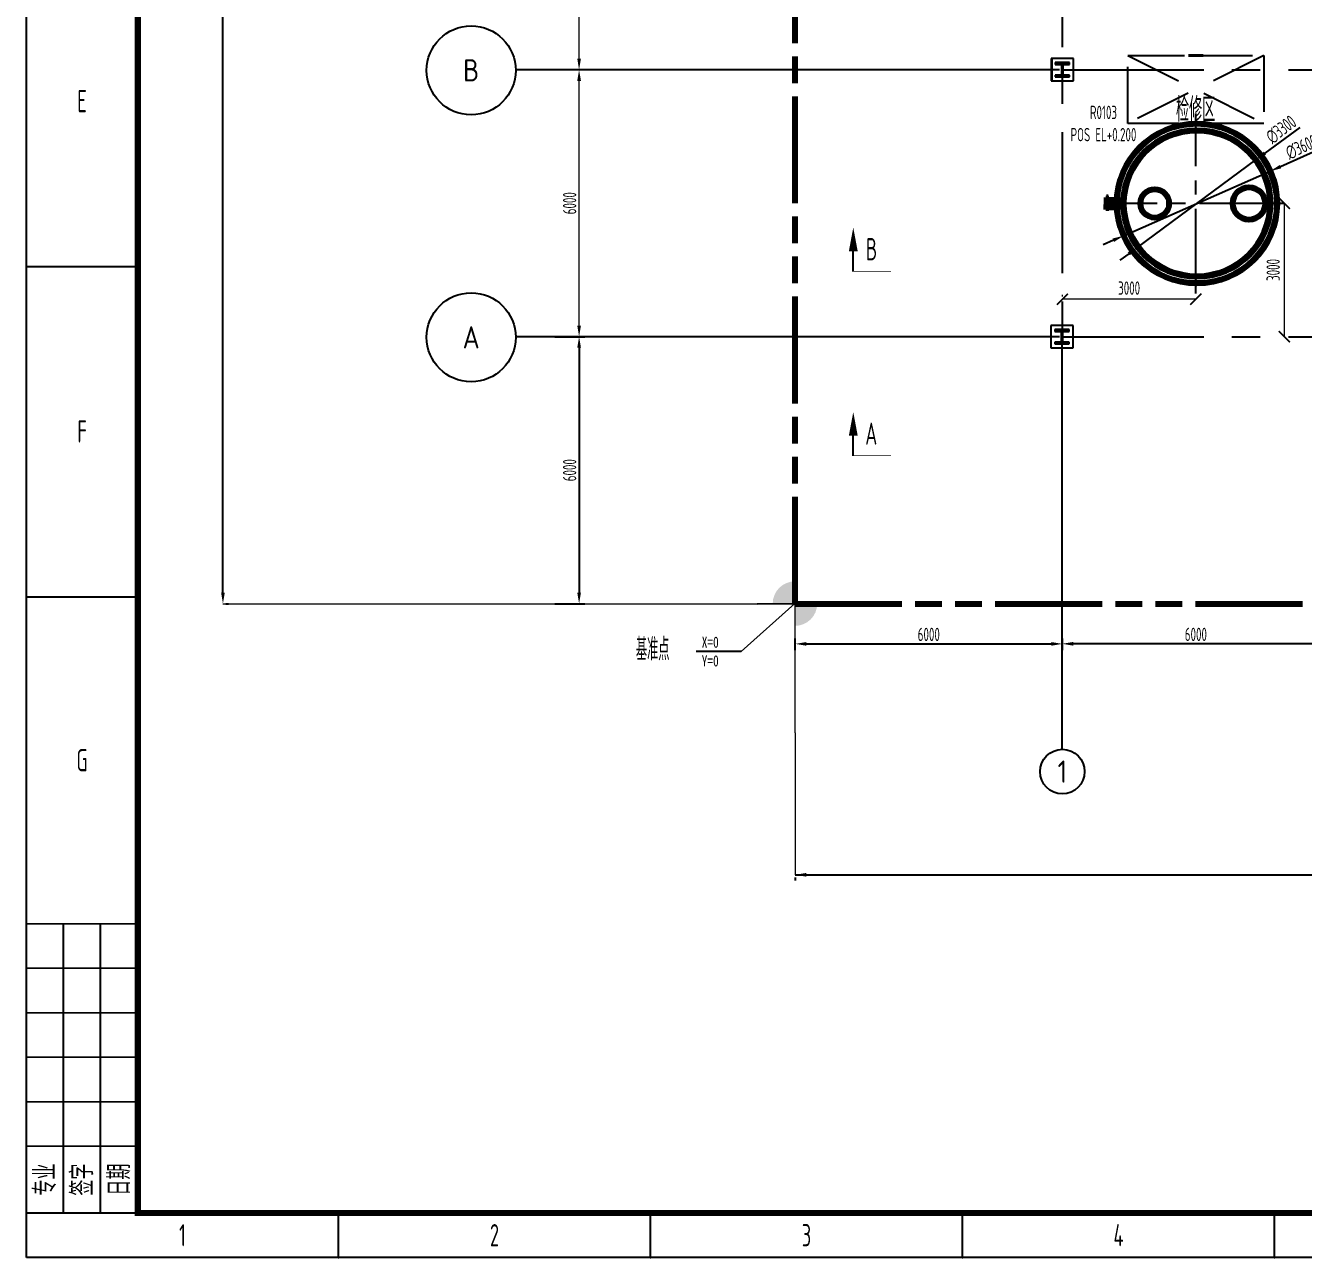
# Model space of a CAD drawing. Header units: millimetres. Extents: x 2250 to 7274, y 852 to 2251.
# Drawn here: x 2249.8 to 2536.8, y 1656.2 to 1933.1 of the extents above; entities that cross this region are included whole.
import ezdxf

# ---------------------------------------------------------------- set-up
doc = ezdxf.new("R2010")
doc.units = ezdxf.units.MM
for name, pattern in [('ACAD_ISO09W100', [45, 24, -3, 6, -3, 6, -3]), ('CENTER', [50.8, 31.75, -6.35, 6.35, -6.35]), ('CENTER2', [28.575, 19.05, -3.175, 3.175, -3.175]), ('DASHED', [19.05, 12.7, -6.35]), ('JIS_02_0.7', [1.35, 0.75, -0.6])]:
    doc.linetypes.add(name, pattern=pattern)
for name, color, linetype, lineweight in [('01-设备轮廓（可见）', 1, 'Continuous', 80), ('05-图框与标题栏', 7, 'Continuous', 25), ('06-网格线、建筑轴线-细实线', 9, 'CENTER', 25), ('07-界区线-粗双点划线', 12, 'ACAD_ISO09W100', 80), ('10-工字钢', 5, 'Continuous', 25), ('11-检修区', 8, 'JIS_02_0.7', 25), ('12-建筑物轮廓', 5, 'Continuous', 25), ('13-文本', 7, 'Continuous', 25), ('16-剖视符号', 1, 'Continuous', 25), ('21-基准点', 1, 'Continuous', 25), ('5-中心线', 170, 'CENTER', 25), ('7-设备基础', 140, 'Continuous', 40), ('9-文本', 7, 'Continuous', 15), ('9-检修区', 251, 'DASHED', 25)]:
    doc.layers.add(name, color=color, linetype=linetype, lineweight=lineweight)
for name, color, linetype, lineweight, true_color in [('14-文本-尺寸标注', 7, 'Continuous', 25, 0x5bc6e1), ('3-网格号', 7, 'Continuous', 25, 0x5bc6e1), ('3-网格号 @ 1', 7, 'Continuous', 25, 0x5bc6e1)]:
    doc.layers.add(name, color=color, linetype=linetype, lineweight=lineweight, true_color=true_color)
doc.styles.add('3-gbcbig', font='gbenor.shx', dxfattribs={"width": 0.7, "height": 3, "bigfont": 'gbcbig.shx'})
doc.styles.add('5-gbcbig', font='gbenor.shx', dxfattribs={"width": 0.7, "height": 5, "bigfont": 'gbcbig.shx'})
doc.styles.add('Dim_Coord', font='txt', dxfattribs={"width": 0.75})
doc.styles.add('pray-6-cj', font='gbenor.shx', dxfattribs={"width": 0.7, "bigfont": 'gbcbig.shx'})
doc.styles.get("Standard").update_dxf_attribs({"font": 'arial.ttf'})
doc.styles.add('卷心菜', font='gbenor.shx', dxfattribs={"width": 0.75, "bigfont": 'gbcbig.shx'})
doc.styles.add('国标英文+数字', font='gbenor.shx', dxfattribs={"width": 0.7, "height": 3})
doc.styles.add('图纸中的数字及字母', font='gbenor.shx', dxfattribs={"width": 0.7, "height": 3, "bigfont": 'gbcbig.shx'})
doc.styles.add('工程字', font='gbenor.shx', dxfattribs={"bigfont": 'gbcbig.shx'})
doc.dimstyles.new('ISO-25', dxfattribs={"dimtxt": 2.5, "dimasz": 2.5, "dimexe": 1.25, "dimexo": 0.625, "dimtad": 1, "dimtxsty": 'Standard', "dimcen": 2.5, "dimadec": 0, "dimazin": 0, "dimtfac": 1, "dimtmove": 0, "dimatfit": 3, "dimfxl": 0, "dimarcsym": 0})
doc.dimstyles.new('pray-6', dxfattribs={"dimtxt": 3, "dimasz": 2.5, "dimexe": 1.25, "dimexo": 0.625, "dimtad": 1, "dimdec": 0, "dimlfac": 100, "dimtxsty": 'pray-6-cj', "dimcen": 2.5, "dimadec": 0, "dimazin": 0, "dimtfac": 1, "dimtdec": 0, "dimtmove": 0, "dimatfit": 3, "dimfxl": 0, "dimarcsym": 0})
doc.dimstyles.new('尺寸标注', dxfattribs={"dimtxt": 3, "dimasz": 2.5, "dimexe": 1, "dimexo": 1, "dimgap": 1, "dimtad": 1, "dimdec": 0, "dimlfac": 100, "dimdsep": 46, "dimtxsty": '图纸中的数字及字母', "dimblk": 'ARCHTICK', "dimcen": 0, "dimclrd": 256, "dimclre": 256, "dimclrt": 256, "dimadec": 0, "dimazin": 0, "dimtfac": 1, "dimtdec": 0, "dimtix": 1, "dimtmove": 0, "dimatfit": 0, "dimfxl": 0, "dimlwd": -1, "dimlwe": -1, "dimarcsym": 0})

# ---------------------------------------------------------------- blocks, each defined once
blk = doc.blocks.new('*D53')
at = {"layer": '9-文本', "color": 0, "lineweight": -2, "transparency": 16777216}
for p, q in [((2368.64, 1863.13), (2375.37, 1863.13)), ((2374.12, 1860.63), (2374.12, 1805.63)), ((2368.64, 1803.13), (2375.37, 1803.13))]:
    blk.add_line(p, q, dxfattribs=at)
at = {"layer": '9-文本', "color": 0, "lineweight": 100, "transparency": 16777216}
for points in [[(2373.7, 1860.63), (2374.53, 1860.63), (2374.12, 1863.13)], [(2373.7, 1805.63), (2374.53, 1805.63), (2374.12, 1803.13)]]:
    blk.add_solid(points, dxfattribs=at)
at = {"layer": 'Defpoints', "color": 0, "lineweight": 100, "transparency": 16777216}
for p in [(2368.02, 1863.13), (2368.02, 1803.13), (2374.12, 1803.13)]:
    blk.add_point(p, dxfattribs=at)
at = {"layer": '9-文本', "color": 0, "transparency": 16777216, "insert": (2371.99, 1833.13), "char_height": 3, "width": 10.582, "attachment_point": 5, "rotation": 90, "style": '3-gbcbig', "bg_fill": 3, "box_fill_scale": 1.1, "bg_fill_color": 256, "bg_fill_true_color": 13158600, "bg_fill_transparency": 0}
blk.add_mtext('6000', dxfattribs=at)
blk = doc.blocks.new('*D54')
at = {"layer": '9-文本', "color": 0, "lineweight": -2, "transparency": 16777216}
for p, q in [((2422.66, 1741.57), (2422.66, 1740.95)), ((2425.16, 1742.2), (2870.16, 1742.2)), ((2872.66, 1741.57), (2872.66, 1740.95))]:
    blk.add_line(p, q, dxfattribs=at)
at = {"layer": '9-文本', "color": 0, "lineweight": 100, "transparency": 16777216}
for points in [[(2425.16, 1742.61), (2425.16, 1741.78), (2422.66, 1742.2)], [(2870.16, 1742.61), (2870.16, 1741.78), (2872.66, 1742.2)]]:
    blk.add_solid(points, dxfattribs=at)
at = {"layer": 'Defpoints', "color": 0, "lineweight": 100, "transparency": 16777216}
for p in [(2422.66, 1742.2), (2872.66, 1742.2), (2872.66, 1742.2)]:
    blk.add_point(p, dxfattribs=at)
at = {"layer": '9-文本', "color": 0, "transparency": 16777216, "insert": (2647.66, 1744.32), "char_height": 3, "attachment_point": 5, "style": '3-gbcbig', "bg_fill": 3, "box_fill_scale": 1.1, "bg_fill_color": 256, "bg_fill_true_color": 13158600, "bg_fill_transparency": 0}
blk.add_mtext('45000', dxfattribs=at)
blk = doc.blocks.new('*D75')
at = {"layer": '9-文本', "color": 0, "lineweight": -2, "transparency": 16777216}
for p, q in [((2294.74, 2203.13), (2295.37, 2203.13)), ((2294.12, 1805.63), (2294.12, 2200.63)), ((2294.74, 1803.13), (2295.37, 1803.13))]:
    blk.add_line(p, q, dxfattribs=at)
at = {"layer": '9-文本', "color": 0, "lineweight": 100, "transparency": 16777216}
for points in [[(2293.7, 2200.63), (2294.53, 2200.63), (2294.12, 2203.13)], [(2293.7, 1805.63), (2294.53, 1805.63), (2294.12, 1803.13)]]:
    blk.add_solid(points, dxfattribs=at)
at = {"layer": 'Defpoints', "color": 0, "lineweight": 100, "transparency": 16777216}
for p in [(2294.12, 2203.13), (2294.12, 2203.13), (2294.12, 1803.13)]:
    blk.add_point(p, dxfattribs=at)
at = {"layer": '9-文本', "color": 0, "transparency": 16777216, "insert": (2291.99, 2003.13), "char_height": 3, "attachment_point": 5, "rotation": 90, "style": '3-gbcbig', "bg_fill": 3, "box_fill_scale": 1.1, "bg_fill_color": 256, "bg_fill_true_color": 13158600, "bg_fill_transparency": 0}
blk.add_mtext('40000', dxfattribs=at)
blk = doc.blocks.new('_ArchTick')
at = {"color": 0, "linetype": 'ByBlock', "const_width": 0.15}
blk.add_lwpolyline([(-0.5, -0.5), (0.5, 0.5)], dxfattribs=at)
blk = doc.blocks.new('*D120')
at = {"layer": '9-文本', "transparency": 16777216}
for p, q in [((2482.66, 1872.18), (2482.66, 1872.56)), ((2512.66, 1871.56), (2482.66, 1871.56))]:
    blk.add_line(p, q, dxfattribs=at)
at = {"layer": 'Defpoints', "color": 0, "transparency": 16777216}
for p in [(2482.66, 1871.56), (2512.66, 1871.56), (2482.66, 1871.18)]:
    blk.add_point(p, dxfattribs=at)
at = {"layer": '9-文本', "transparency": 16777216, "xscale": 2.5, "yscale": 2.5, "zscale": 2.5, "rotation": 180}
blk.add_blockref('_ArchTick', (2482.66, 1871.56), dxfattribs=at)
at = {"layer": '9-文本', "transparency": 16777216, "xscale": 2.5, "yscale": 2.5, "zscale": 2.5}
blk.add_blockref('_ArchTick', (2512.66, 1871.56), dxfattribs=at)
at = {"layer": '9-文本', "transparency": 16777216, "insert": (2497.66, 1874.06), "char_height": 3, "attachment_point": 5, "style": '图纸中的数字及字母', "bg_fill": 3, "box_fill_scale": 1.1, "bg_fill_color": 256, "bg_fill_true_color": 13158600, "bg_fill_transparency": 0}
blk.add_mtext('3000', dxfattribs=at)
blk = doc.blocks.new('*D121')
at = {"layer": '9-文本', "transparency": 16777216}
for p, q in [((2532.52, 1893.13), (2532.52, 1863.13)), ((2533.51, 1893.13), (2533.52, 1893.13))]:
    blk.add_line(p, q, dxfattribs=at)
at = {"layer": 'Defpoints', "color": 0, "transparency": 16777216}
for p in [(2532.51, 1893.13), (2532.52, 1863.13), (2532.52, 1863.13)]:
    blk.add_point(p, dxfattribs=at)
at = {"layer": '9-文本', "transparency": 16777216, "xscale": 2.5, "yscale": 2.5, "zscale": 2.5}
for p, rotation in [((2532.52, 1893.13), 90), ((2532.52, 1863.13), 270)]:
    blk.add_blockref('_ArchTick', p, dxfattribs=dict(at, rotation=rotation))
at = {"layer": '9-文本', "transparency": 16777216, "insert": (2530.02, 1878.13), "char_height": 3, "attachment_point": 5, "rotation": 90, "style": '图纸中的数字及字母', "bg_fill": 3, "box_fill_scale": 1.1, "bg_fill_color": 256, "bg_fill_true_color": 13158600, "bg_fill_transparency": 0}
blk.add_mtext('3000', dxfattribs=at)
blk = doc.blocks.new('*D188')
at = {"layer": '9-文本', "color": 0, "linetype": 'Continuous', "lineweight": -2, "transparency": 16777216}
for p, q in [((2535.97, 1910.12), (2528.17, 1904.36)), ((2499.61, 1883.28), (2526.15, 1902.87)), ((2497.6, 1881.79), (2495.59, 1880.31))]:
    blk.add_line(p, q, dxfattribs=at)
at = {"layer": '9-文本', "color": 0, "transparency": 16777216}
for points in [[(2527.92, 1904.69), (2528.41, 1904.02), (2526.15, 1902.87)], [(2497.35, 1882.13), (2497.85, 1881.45), (2499.61, 1883.28)]]:
    blk.add_solid(points, dxfattribs=at)
at = {"layer": 'Defpoints', "color": 0, "transparency": 16777216}
for p in [(2526.15, 1902.87), (2499.61, 1883.28)]:
    blk.add_point(p, dxfattribs=at)
at = {"layer": '9-文本', "color": 0, "transparency": 16777216, "insert": (2531.81, 1909.69), "char_height": 3, "width": 3.5, "attachment_point": 5, "rotation": 36.4387, "style": '图纸中的数字及字母', "bg_fill": 3, "box_fill_scale": 1.1, "bg_fill_color": 256, "bg_fill_true_color": 13158600, "bg_fill_transparency": 0}
blk.add_mtext('∅3300', dxfattribs=at)
blk = doc.blocks.new('*D189')
at = {"layer": '9-文本', "color": 0, "linetype": 'Continuous', "lineweight": -2, "transparency": 16777216}
for p, q in [((2540.52, 1905.25), (2531.64, 1901.34)), ((2496.41, 1885.82), (2529.35, 1900.33)), ((2494.12, 1884.81), (2491.83, 1883.8))]:
    blk.add_line(p, q, dxfattribs=at)
at = {"layer": '9-文本', "color": 0, "transparency": 16777216}
blk.add_solid([(2493.95, 1885.19), (2494.29, 1884.43), (2496.41, 1885.82)], dxfattribs=at)
at = {"layer": 'Defpoints', "color": 0, "transparency": 16777216}
for p in [(2529.35, 1900.33), (2496.41, 1885.82)]:
    blk.add_point(p, dxfattribs=at)
at = {"layer": '9-文本', "color": 0, "transparency": 16777216, "insert": (2536.37, 1905.74), "char_height": 3, "width": 3.5, "attachment_point": 5, "rotation": 23.7756, "style": '图纸中的数字及字母', "bg_fill": 3, "box_fill_scale": 1.1, "bg_fill_color": 256, "bg_fill_true_color": 13158600, "bg_fill_transparency": 0}
blk.add_mtext('∅3600', dxfattribs=at)
at = {"layer": '9-文本', "color": 0, "transparency": 16777216}
blk.add_solid([(2531.47, 1901.72), (2531.81, 1900.96), (2529.35, 1900.33)], dxfattribs=at)
blk = doc.blocks.new('*D257')
at = {"layer": '9-文本', "color": 0, "lineweight": -2, "transparency": 16777216}
for p, q in [((2482.65, 1794.73), (2482.65, 1795.36)), ((2540.15, 1794.11), (2485.15, 1794.11)), ((2542.65, 1794.73), (2542.65, 1795.36))]:
    blk.add_line(p, q, dxfattribs=at)
at = {"layer": '9-文本', "color": 0, "lineweight": 100, "transparency": 16777216}
for points in [[(2485.15, 1794.53), (2485.15, 1793.69), (2482.65, 1794.11)], [(2540.15, 1794.53), (2540.15, 1793.69), (2542.65, 1794.11)]]:
    blk.add_solid(points, dxfattribs=at)
at = {"layer": 'Defpoints', "color": 0, "lineweight": 100, "transparency": 16777216}
for p in [(2482.65, 1794.11), (2482.65, 1794.11), (2542.65, 1794.11)]:
    blk.add_point(p, dxfattribs=at)
at = {"layer": '9-文本', "color": 0, "transparency": 16777216, "insert": (2512.65, 1796.23), "char_height": 3, "attachment_point": 5, "style": 'pray-6-cj'}
blk.add_mtext('6000', dxfattribs=at)
blk = doc.blocks.new('*D262')
at = {"layer": '9-文本', "color": 0, "lineweight": -2, "transparency": 16777216}
for p, q in [((2422.66, 1792.66), (2422.66, 1795.34)), ((2425.16, 1794.09), (2480.16, 1794.09)), ((2482.66, 1792.66), (2482.66, 1795.34))]:
    blk.add_line(p, q, dxfattribs=at)
at = {"layer": '9-文本', "color": 0, "lineweight": 100, "transparency": 16777216}
for points in [[(2425.16, 1794.51), (2425.16, 1793.68), (2422.66, 1794.09)], [(2480.16, 1794.51), (2480.16, 1793.68), (2482.66, 1794.09)]]:
    blk.add_solid(points, dxfattribs=at)
at = {"layer": 'Defpoints', "color": 0, "lineweight": 100, "transparency": 16777216}
for p in [(2482.66, 1794.09), (2422.66, 1792.04), (2482.66, 1792.04)]:
    blk.add_point(p, dxfattribs=at)
at = {"layer": '9-文本', "color": 0, "transparency": 16777216, "insert": (2452.66, 1796.22), "char_height": 3, "width": 1.481, "attachment_point": 5, "style": '3-gbcbig', "bg_fill": 3, "box_fill_scale": 1.1, "bg_fill_color": 256, "bg_fill_true_color": 13158600, "bg_fill_transparency": 0}
blk.add_mtext('6000', dxfattribs=at)

msp = doc.modelspace()

# ---------------------------------------------------------------- hatches: boundary and pattern name
at = {"layer": '12-建筑物轮廓'}
for points in [[(2482.856, 1924.33), (2484.256, 1924.33), (2484.256, 1924.73), (2481.056, 1924.73), (2481.056, 1924.33), (2482.456, 1924.33), (2482.456, 1921.93), (2481.056, 1921.93), (2481.056, 1921.53), (2484.256, 1921.53), (2484.256, 1921.93), (2482.856, 1921.93)], [(2482.78, 1864.337), (2484.18, 1864.337), (2484.18, 1864.737), (2480.98, 1864.737), (2480.98, 1864.337), (2482.38, 1864.337), (2482.38, 1861.937), (2480.98, 1861.937), (2480.98, 1861.537), (2484.18, 1861.537), (2484.18, 1861.937), (2482.78, 1861.937)]]:
    msp.add_hatch(color=1, dxfattribs=at).paths.add_polyline_path(points)
at = {"layer": '21-基准点'}
h = msp.add_hatch(color=256, dxfattribs=at)
edge = h.paths.add_edge_path()
edge.add_arc((2422.601, 1803.142), 5, 90, 180)
edge.add_line((2417.601, 1803.142), (2422.601, 1803.142))
edge.add_line((2422.601, 1803.142), (2422.601, 1808.142))
edge = h.paths.add_edge_path()
edge.add_line((2427.601, 1803.142), (2422.601, 1803.142))
edge.add_line((2422.601, 1803.142), (2422.601, 1798.142))
edge.add_arc((2422.601, 1803.142), 5, 270, 360)

# ---------------------------------------------------------------- linework, layer by layer
at = {"layer": '01-设备轮廓（可见）', "linetype": 'Continuous'}
for p, q in [((2492.919, 1894.452), (2492.606, 1894.452)), ((2492.606, 1894.452), (2492.606, 1892.559)), ((2492.919, 1893.851), (2492.919, 1894.452)), ((2493.107, 1894.151), (2492.433, 1894.151)), ((2493.107, 1892.001), (2492.433, 1892.001)), ((2492.606, 1891.7), (2492.606, 1892.806)), ((2492.919, 1894.151), (2493.107, 1894.151)), ((2494.9, 1893.847), (2492.919, 1893.851)), ((2492.919, 1893.851), (2492.919, 1892.301)), ((2494.899, 1892.301), (2492.919, 1892.301)), ((2492.919, 1892.301), (2492.919, 1891.7)), ((2495.562, 1894.028), (2494.889, 1894.028)), ((2495.562, 1892.121), (2494.889, 1892.121)), ((2495.374, 1894.328), (2495.061, 1894.328)), ((2495.061, 1894.328), (2495.061, 1892.679)), ((2495.061, 1891.82), (2495.061, 1892.804)), ((2495.374, 1891.82), (2495.061, 1891.82)), ((2495.374, 1893.727), (2495.374, 1894.328)), ((2495.374, 1894.028), (2495.562, 1894.028)), ((2496.128, 1893.724), (2495.374, 1893.727)), ((2495.374, 1893.727), (2495.374, 1892.421)), ((2496.127, 1892.421), (2495.374, 1892.421)), ((2495.374, 1892.421), (2495.374, 1891.82))]:
    msp.add_line(p, q, dxfattribs=at)
at = {"layer": '01-设备轮廓（可见）'}
for p, q in [((2492.919, 1893.877), (2494.9, 1893.877)), ((2492.919, 1892.275), (2494.899, 1892.275)), ((2495.374, 1893.727), (2495.374, 1893.753)), ((2495.374, 1893.753), (2496.128, 1893.753)), ((2495.374, 1892.421), (2495.374, 1892.395)), ((2495.374, 1892.395), (2496.127, 1892.395))]:
    msp.add_line(p, q, dxfattribs=at)
msp.add_circle((2503.41, 1893.074), 3.205, dxfattribs=at)
at = {"layer": '05-图框与标题栏'}
for p, q in [((2249.982, 1656.196), (2249.982, 2250.196)), ((2249.982, 1878.946), (2274.982, 1878.946)), ((2249.982, 1804.696), (2274.982, 1804.696)), ((2258.315, 1666.196), (2258.315, 1731.196)), ((2266.649, 1666.196), (2266.649, 1731.196)), ((2320.065, 1656.196), (2320.065, 1666.196)), ((2390.149, 1656.196), (2390.149, 1666.196)), ((2460.232, 1656.196), (2460.232, 1666.196)), ((2530.315, 1656.196), (2530.315, 1666.196)), ((3090.982, 1656.196), (2249.982, 1656.196))]:
    msp.add_line(p, q, dxfattribs=at)
at = {"layer": '05-图框与标题栏', "const_width": 1.4}
msp.add_lwpolyline([(2274.982, 2240.196), (2274.982, 1666.196), (3080.982, 1666.196), (3080.982, 2240.196)], close=True, dxfattribs=at)
at = {"layer": '05-图框与标题栏', "const_width": 0.4}
for points in [[(2274.982, 1731.196), (2249.982, 1731.196)], [(2274.982, 1721.196), (2249.982, 1721.196)], [(2274.982, 1711.196), (2249.982, 1711.196)], [(2274.982, 1701.196), (2249.982, 1701.196)], [(2274.982, 1691.196), (2249.982, 1691.196)], [(2274.982, 1681.196), (2249.982, 1681.196)], [(2274.982, 1666.196), (2249.982, 1666.196)]]:
    msp.add_lwpolyline(points, dxfattribs=at)
at = {"layer": '05-图框与标题栏'}
for p in [(2258.315, 1666.196), (2266.649, 1666.196), (2320.065, 1656.196), (2390.149, 1656.196), (2460.232, 1656.196), (2530.315, 1656.196)]:
    msp.add_point(p, dxfattribs=at)
at = {"layer": '06-网格线、建筑轴线-细实线', "linetype": 'CENTER'}
for p, q in [((2482.656, 2163.13), (2482.656, 1860.637)), ((2482.656, 1923.13), (2782.656, 1923.13)), ((2482.656, 1863.13), (2782.656, 1863.13))]:
    msp.add_line(p, q, dxfattribs=at)
at = {"layer": '07-界区线-粗双点划线'}
for p, q in [((2422.66, 1803.13), (2422.603, 2203.13)), ((2422.603, 1803.13), (2872.66, 1803.13))]:
    msp.add_line(p, q, dxfattribs=at)
at = {"layer": '10-工字钢'}
for p, q in [((2480.156, 1925.63), (2480.156, 1920.63)), ((2485.156, 1925.63), (2480.156, 1925.63)), ((2480.285, 1925.57), (2480.285, 1920.57)), ((2481.056, 1924.73), (2481.056, 1924.33)), ((2484.256, 1924.73), (2481.056, 1924.73)), ((2481.056, 1924.33), (2482.456, 1924.33)), ((2482.456, 1924.33), (2482.456, 1921.93)), ((2482.856, 1921.93), (2482.856, 1924.33)), ((2482.856, 1924.33), (2484.256, 1924.33)), ((2484.256, 1924.33), (2484.256, 1924.73)), ((2485.156, 1920.63), (2485.156, 1925.63)), ((2480.156, 1920.63), (2485.156, 1920.63)), ((2482.456, 1921.93), (2481.056, 1921.93)), ((2481.056, 1921.93), (2481.056, 1921.53)), ((2481.056, 1921.53), (2484.256, 1921.53)), ((2484.256, 1921.93), (2482.856, 1921.93)), ((2484.256, 1921.53), (2484.256, 1921.93)), ((2480.08, 1865.637), (2480.08, 1860.637)), ((2485.08, 1865.637), (2480.08, 1865.637)), ((2480.98, 1864.737), (2480.98, 1864.337)), ((2484.18, 1864.737), (2480.98, 1864.737)), ((2480.98, 1864.337), (2482.38, 1864.337)), ((2482.38, 1864.337), (2482.38, 1861.937)), ((2482.78, 1861.937), (2482.78, 1864.337)), ((2482.78, 1864.337), (2484.18, 1864.337)), ((2484.18, 1864.337), (2484.18, 1864.737)), ((2485.08, 1860.637), (2485.08, 1865.637)), ((2480.08, 1860.637), (2485.08, 1860.637)), ((2482.38, 1861.937), (2480.98, 1861.937)), ((2480.98, 1861.937), (2480.98, 1861.537)), ((2480.98, 1861.537), (2484.18, 1861.537)), ((2484.18, 1861.937), (2482.78, 1861.937)), ((2484.18, 1861.537), (2484.18, 1861.937))]:
    msp.add_line(p, q, dxfattribs=at)
at = {"layer": '14-文本-尺寸标注'}
for p, q in [((2482.031, 1923.13), (2359.832, 1923.13)), ((2482.031, 1923.13), (2372.865, 1923.13)), ((2482.031, 1863.13), (2359.832, 1863.13)), ((2482.031, 1863.13), (2372.865, 1863.13)), ((2414.115, 1803.13), (2422.603, 1803.161)), ((2422.66, 1742.196), (2872.66, 1742.196))]:
    msp.add_line(p, q, dxfattribs=at)
at = {"layer": '14-文本-尺寸标注', "lineweight": 25}
msp.add_line((2482.654, 1770.395), (2482.65, 1861.537), dxfattribs=at)
at = {"layer": '14-文本-尺寸标注', "ltscale": 0.2}
msp.add_circle((2482.66, 1765.395), 5, dxfattribs=at)
at = {"layer": '16-剖视符号'}
for p, q in [((2435.701, 1877.819), (2435.701, 1882.319)), ((2435.701, 1836.358), (2435.701, 1840.858))]:
    msp.add_line(p, q, dxfattribs=at)
at = {"layer": '16-剖视符号', "ltscale": 0.5}
for points in [[(2435.701, 1887.66, 0, 2, 0), (2435.701, 1882.319, 2, 2, 0)], [(2435.701, 1846.2, 0, 2, 0), (2435.701, 1840.858, 2, 2, 0)]]:
    msp.add_lwpolyline(points, format="xyseb", dxfattribs=at)
at = {"layer": '16-剖视符号', "const_width": 0.15}
for points in [[(2435.701, 1877.819), (2444.201, 1877.819)], [(2435.701, 1836.358), (2444.201, 1836.358)]]:
    msp.add_lwpolyline(points, dxfattribs=at)
at = {"layer": '3-网格号'}
for centre in [(2349.876, 1922.995), (2349.876, 1862.995)]:
    msp.add_circle(centre, 10, dxfattribs=at)
at = {"layer": '5-中心线', "linetype": 'CENTER2'}
for p, q in [((2512.659, 1872.853), (2512.659, 1913.295)), ((2532.548, 1893.074), (2493.215, 1893.074))]:
    msp.add_line(p, q, dxfattribs=at)
at = {"layer": '7-设备基础'}
for q in [(2511.022, 1926.348), (2514.296, 1926.348)]:
    msp.add_line((2512.659, 1926.348), q, dxfattribs=at)
at = {"layer": '9-文本'}
for p, q in [((2374.115, 1925.63), (2374.115, 1980.63)), ((2374.115, 1865.63), (2374.115, 1920.63)), ((2294.115, 1803.13), (2414.115, 1803.13)), ((2422.66, 1774.108), (2422.66, 1803.13)), ((2422.66, 1774.108), (2422.66, 1742.196))]:
    msp.add_line(p, q, dxfattribs=at)
msp.add_lwpolyline([(2422.603, 1803.161), (2410.504, 1792.365)], dxfattribs=at)
for points in [[(2373.699, 1925.63), (2374.532, 1925.63), (2374.115, 1923.13)], [(2373.699, 1920.63), (2374.532, 1920.63), (2374.115, 1923.13)], [(2373.699, 1865.63), (2374.532, 1865.63), (2374.115, 1863.13)], [(2373.699, 1860.63), (2374.532, 1860.63), (2374.115, 1863.13)]]:
    msp.add_solid(points, dxfattribs=at)
at = {"layer": '9-检修区'}
for p, q in [((2497.383, 1926.348), (2512.659, 1926.348)), ((2512.659, 1926.348), (2527.935, 1926.348))]:
    msp.add_line(p, q, dxfattribs=at)

# ---------------------------------------------------------------- texts
at = {"layer": '05-图框与标题栏', "char_height": 5, "attachment_point": 5, "style": '5-gbcbig'}
for s, width, insert in [('E', 25, (2262.482, 1916.071)), ('F', 25, (2262.482, 1841.821)), ('G', 25, (2262.482, 1767.946)), ('1', 70.08333, (2285.024, 1661.196)), ('2', 70.08333, (2355.107, 1661.196)), ('3', 70.08333, (2425.19, 1661.196)), ('4', 70.08333, (2495.274, 1661.196))]:
    msp.add_mtext_dynamic_manual_height_columns(s, width=width, gutter_width=25, heights=[0], dxfattribs=dict(at, insert=insert))
at = {"layer": '05-图框与标题栏', "char_height": 5, "attachment_point": 5, "rotation": 90, "style": '工程字'}
for s, insert in [('专业', (2254.149, 1673.696)), ('签字', (2262.482, 1673.696)), ('日期', (2270.815, 1673.696))]:
    msp.add_mtext_dynamic_manual_height_columns(s, width=8.33333, gutter_width=25, heights=[0], dxfattribs=dict(at, insert=insert))
at = {"layer": '13-文本', "insert": (2491.901, 1911.04), "char_height": 3, "attachment_point": 5, "style": '国标英文+数字'}
msp.add_mtext_dynamic_manual_height_columns('R0103\\PPOS EL+0.200', width=23.22389, gutter_width=25, heights=[0], dxfattribs=at)
at = {"layer": '14-文本-尺寸标注', "lineweight": 25, "insert": (2482.66, 1765.395), "char_height": 5, "width": 15, "attachment_point": 5, "style": 'pray-6-cj'}
msp.add_mtext('{\\W1;1}', dxfattribs=at)
at = {"layer": '16-剖视符号', "ltscale": 0.5, "char_height": 5, "width": 7.99568, "attachment_point": 9, "style": 'pray-6-cj'}
for s, insert in [('B', (2441.077, 1880.306)), ('A', (2441.077, 1838.845))]:
    msp.add_mtext(s, dxfattribs=dict(at, insert=insert))
at = {"layer": '21-基准点', "color": 0, "lineweight": 100, "style": 'pray-6-cj', "width": 0.7}
msp.add_text('基准点', height=5, dxfattribs=at).set_placement((2386.862, 1790.388))
at = {"layer": '3-网格号 @ 1', "char_height": 5, "width": 17.56965, "attachment_point": 5, "style": '工程字'}
for s, insert in [('B', (2349.876, 1922.995)), ('A', (2349.876, 1862.995))]:
    msp.add_mtext(s, dxfattribs=dict(at, insert=insert))
at = {"layer": '9-文本', "insert": (2371.99, 1893.13), "char_height": 3, "attachment_point": 5, "rotation": 90, "style": 'pray-6-cj'}
msp.add_mtext('6000', dxfattribs=at)

# ---------------------------------------------------------------- dimensions: what is measured, and where the dimension line sits
at = {"layer": '9-文本'}
dim = msp.add_linear_dim(base=(2482.654, 1794.109), p1=(2542.654, 1794.109), p2=(2482.654, 1794.109), dimstyle='pray-6', dxfattribs=at)
dim.commit()
dim.dimension.update_dxf_attribs({"geometry": '*D257', "text_midpoint": (2512.654, 1796.234)})

# ---------------------------------------------------------------- next in the draw order: texts
at = {"insert": (2400.383, 1793.199), "char_height": 2.5, "attachment_point": 7, "style": 'Dim_Coord', "bg_fill": 3, "box_fill_scale": 1.15, "bg_fill_color": 256, "bg_fill_transparency": 0}
msp.add_mtext(' X=0', dxfattribs=at)

# ---------------------------------------------------------------- next in the draw order: dimensions: what is measured, and where the dimension line sits
at = {"layer": '9-文本'}
for base, p1, p2, text, picture, middle in [((2294.115, 2203.13), (2294.115, 1803.13), (2294.115, 2203.13), '<>00', '*D75', (2291.99, 2003.13)), ((2374.116, 1803.13), (2368.018, 1863.13), (2368.018, 1803.13), '6000', '*D53', (2371.991, 1833.13))]:
    dim = msp.add_linear_dim(base=base, p1=p1, p2=p2, angle=90, text=text, dimstyle='ISO-25', override={"dimtxsty": '3-gbcbig', "dimtfill": 1, "dimarcsym": 1}, dxfattribs=at)
    dim.commit()
    dim.dimension.update_dxf_attribs({"geometry": picture, "text_midpoint": middle})
for base, p1, p2, angle, picture, middle in [((2532.523, 1863.13), (2532.506, 1893.13), (2532.523, 1863.13), 270, '*D121', (2530.023, 1878.13)), ((2482.656, 1871.564), (2512.659, 1871.564), (2482.656, 1871.184), 180, '*D120', (2497.657, 1874.064))]:
    dim = msp.add_linear_dim(base=base, p1=p1, p2=p2, angle=angle, dimstyle='尺寸标注', dxfattribs=at)
    dim.commit()
    dim.dimension.update_dxf_attribs({"geometry": picture, "text_midpoint": middle})
for base, p1, p2, text, picture, middle in [((2482.66, 1794.093), (2422.66, 1792.038), (2482.66, 1792.038), '6000', '*D262', (2452.66, 1796.218)), ((2872.66, 1742.196), (2422.66, 1742.196), (2872.66, 1742.196), '<>00', '*D54', (2647.66, 1744.321))]:
    dim = msp.add_linear_dim(base=base, p1=p1, p2=p2, text=text, dimstyle='ISO-25', override={"dimtxsty": '3-gbcbig', "dimtfill": 1, "dimarcsym": 1}, dxfattribs=at)
    dim.commit()
    dim.dimension.update_dxf_attribs({"geometry": picture, "text_midpoint": middle})

# ---------------------------------------------------------------- next in the draw order: linework, layer by layer
at = {"layer": '01-设备轮廓（可见）'}
for centre, radius in [((2512.882, 1893.074), 17.999), ((2512.882, 1893.074), 17.947), ((2512.882, 1893.074), 16.498), ((2512.882, 1893.074), 16.397), ((2524.586, 1893.074), 3.647)]:
    msp.add_circle(centre, radius, dxfattribs=at)

# ---------------------------------------------------------------- next in the draw order: texts
at = {"insert": (2400.383, 1791.532), "char_height": 2.5, "attachment_point": 1, "style": 'Dim_Coord', "bg_fill": 3, "box_fill_scale": 1.15, "bg_fill_color": 256, "bg_fill_transparency": 0}
msp.add_mtext(' Y=0', dxfattribs=at)

# ---------------------------------------------------------------- next in the draw order: linework, layer by layer
at = {"color": 0}
msp.add_line((2410.504, 1792.365), (2400.383, 1792.365), dxfattribs=at)

# ---------------------------------------------------------------- next in the draw order: dimensions: what is measured, and where the dimension line sits
at = {"layer": '9-文本'}
dim = msp.add_diameter_dim_2p(p1=(2499.609, 1883.275), p2=(2526.154, 1902.874), text='<>00', dimstyle='ISO-25', override={"dimtxsty": '图纸中的数字及字母', "dimtfill": 1, "dimarcsym": 1}, dxfattribs=at)
dim.commit()
dim.dimension.update_dxf_attribs({"geometry": '*D188', "text_midpoint": (2531.811, 1909.692)})

# ---------------------------------------------------------------- next in the draw order: linework, layer by layer
at = {"layer": '9-检修区'}
for p, q in [((2497.383, 1911.072), (2497.383, 1926.348)), ((2527.935, 1926.348), (2497.383, 1911.072)), ((2497.383, 1926.348), (2527.935, 1911.072)), ((2527.935, 1926.348), (2527.935, 1911.072)), ((2527.935, 1911.072), (2497.383, 1911.072))]:
    msp.add_line(p, q, dxfattribs=at)

# ---------------------------------------------------------------- next in the draw order: texts
at = {"layer": '11-检修区', "insert": (2508.185, 1916.888), "char_height": 5.4557, "attachment_point": 1, "style": '卷心菜'}
msp.add_mtext_dynamic_manual_height_columns('检修区', width=20.10766, gutter_width=27.279, heights=[0], dxfattribs=at)

# ---------------------------------------------------------------- next in the draw order: dimensions: what is measured, and where the dimension line sits
at = {"layer": '9-文本'}
dim = msp.add_diameter_dim_2p(p1=(2496.411, 1885.818), p2=(2529.353, 1900.331), text='<>00', dimstyle='ISO-25', override={"dimtxsty": '图纸中的数字及字母', "dimtfill": 1, "dimarcsym": 1}, dxfattribs=at)
dim.commit()
dim.dimension.update_dxf_attribs({"geometry": '*D189', "text_midpoint": (2536.367, 1905.743)})

doc.saveas('drawing.dxf')
